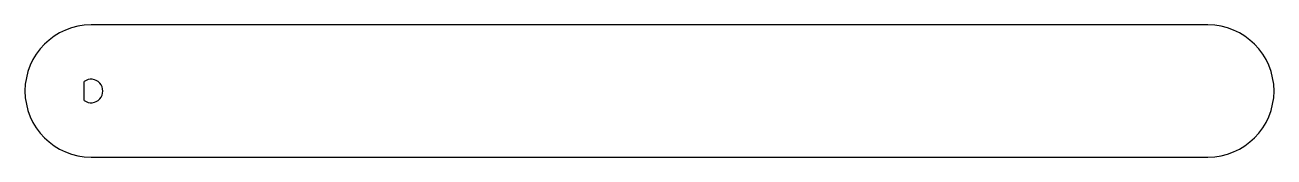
# Model space of a CAD drawing. Header units: millimetres. Extents: x -143 to 143, y -15 to 15.
import ezdxf

# ---------------------------------------------------------------- set-up
doc = ezdxf.new("R2010")
doc.units = ezdxf.units.MM

msp = doc.modelspace()

# ---------------------------------------------------------------- linework, layer by layer
at = {"color": 7, "linetype": 'Continuous', "lineweight": 25}
for p, q in [((128.27, 15.18), (-128.27, 15.18)), ((-129.87, -2.17), (-129.87, 2.17)), ((-128.27, -15.18), (128.27, -15.18))]:
    msp.add_line(p, q, dxfattribs=at)
for centre, radius, start, end in [((-128.27, 0), 15.18, 90, 270), ((128.27, 0), 15.18, 270, 90), ((-128.27, 0), 2.7, 233.6588, 126.3412)]:
    msp.add_arc(centre, radius, start, end, dxfattribs=at)

doc.saveas('drawing.dxf')
